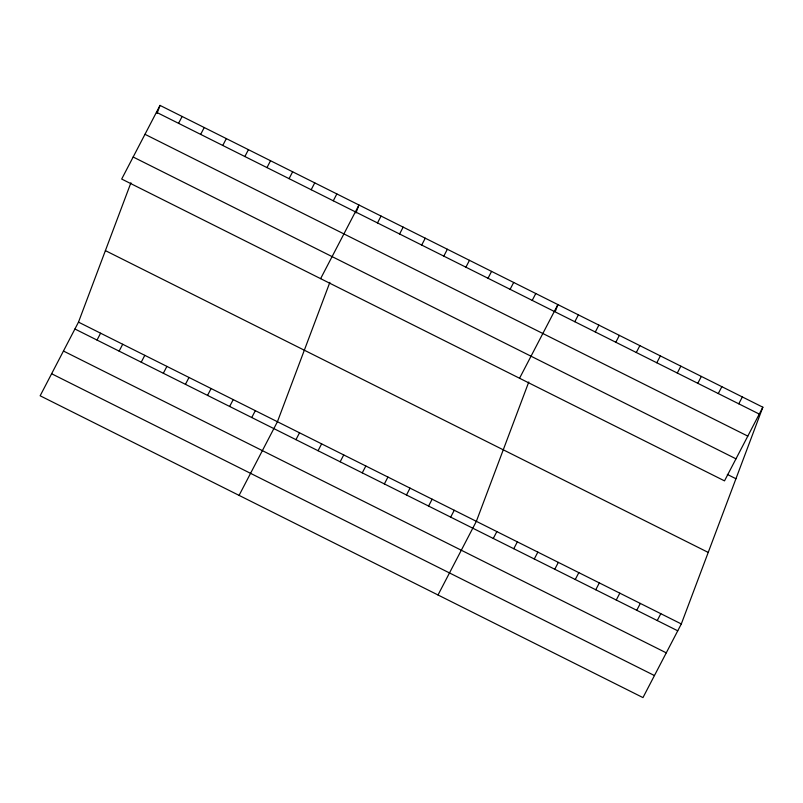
<?xml version="1.0" encoding="UTF-8"?>
<svg xmlns="http://www.w3.org/2000/svg" width="803" height="803" viewBox="0 0 803 803"><rect width="100%" height="100%" fill="white"/><g stroke="black" fill="none" stroke-linecap="round" stroke-linejoin="round"><path stroke-width="1.2" d="M762.85 407.211L724.507 480.867L121.685 179.049L160.028 105.404L762.85 407.211L681.315 623.951L642.972 697.596L40.15 395.789L78.493 322.133L130.919 182.773M157.037 113.343L160.028 105.404M329.852 282.365L277.426 421.736L239.083 495.381M355.97 212.946L358.961 204.996L320.618 278.651M528.786 381.967L476.36 521.328L438.016 594.983M555.325 311.413L557.884 304.598L519.551 378.253M178.557 123.331L182.13 116.465M200.66 134.392L204.233 127.536M97.022 340.06L100.596 333.205M222.762 145.463L226.336 138.598M119.125 351.132L122.698 344.266M244.865 156.525L248.438 149.669M141.228 362.193L144.801 355.338M266.967 167.596L270.541 160.73M163.33 373.265L166.904 366.399M289.07 178.657L292.643 171.802M185.443 384.326L189.006 377.47M311.183 189.729L314.746 182.863M207.545 395.397L211.109 388.532M333.285 200.79L336.848 193.935M229.648 406.459L233.221 399.603M251.751 417.53L255.324 410.664M377.49 222.923L381.064 216.067M399.593 233.994L403.166 227.129M295.956 439.663L299.529 432.797M421.695 245.056L425.269 238.2M318.058 450.724L321.632 443.868M443.798 256.127L447.371 249.261M340.161 461.795L343.734 454.93M465.901 267.188L469.474 260.333M362.263 472.857L365.837 466.001M488.003 278.26L491.577 271.394M384.366 483.928L387.939 477.062M510.106 289.321L513.679 282.465M406.479 494.989L410.042 488.134M532.218 300.392L535.782 293.527M428.581 506.061L432.144 499.195M450.684 517.122L454.257 510.266M574.818 321.722L578.381 314.856M595.314 331.98L598.877 325.125M493.283 538.452L496.856 531.596M615.811 342.239L619.374 335.383M513.779 548.71L517.353 541.854M636.297 352.507L639.871 345.641M534.276 558.978L537.849 552.113M656.794 362.765L660.367 355.91M554.773 569.237L558.336 562.381M677.29 373.024L680.864 366.168M575.269 579.495L578.833 572.639M697.787 383.292L701.36 376.426M595.766 589.763L599.329 582.898M718.284 393.55L721.857 386.695M616.262 600.022L619.826 593.166M738.78 403.809L742.353 396.953M636.749 610.28L640.322 603.424M657.245 620.548L660.819 613.683M156.455 112.259L759.277 414.077M144.982 134.302L747.804 436.119M133.157 157.007L735.98 458.824M727.317 474.412L735.939 478.739M105.394 250.616L708.226 552.424M78.493 322.133L681.315 623.951M74.92 328.999L677.742 630.807M63.447 351.031L666.269 652.849M51.623 373.746L654.455 675.554"/></g></svg>
